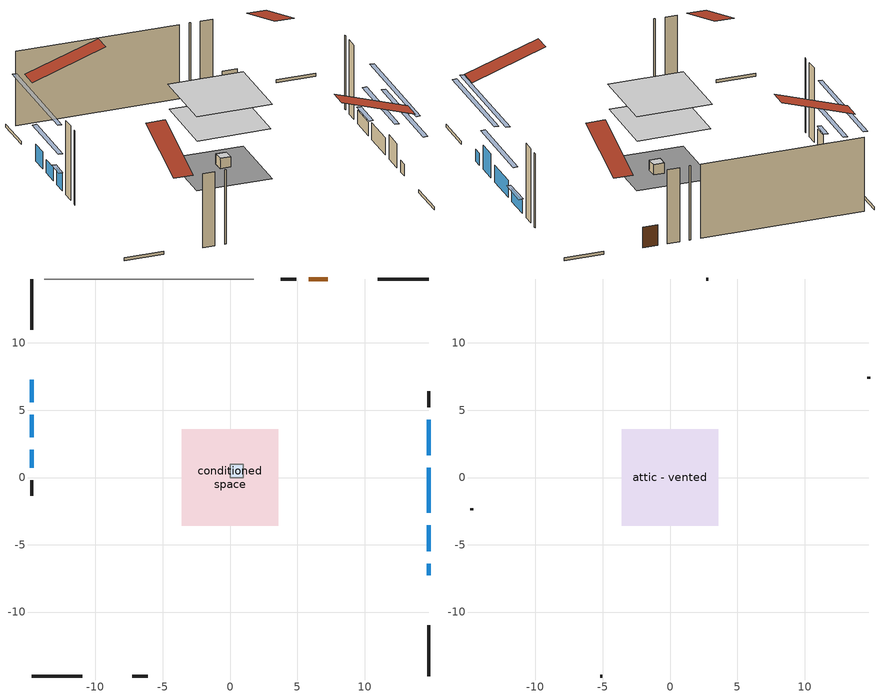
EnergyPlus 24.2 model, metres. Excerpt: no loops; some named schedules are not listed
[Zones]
central ac and furnace airloop ret air zone
 floor adiabatic (AdiabaticConst): 0,0 0,1 1,1 1,0 z0
 wall adiabatic (AdiabaticConst): 0,1 0,0 1,0 1,1 0,1 z0:1
 ceiling adiabatic (AdiabaticConst): 1,0 1,1 0,1 0,0 z1
conditioned space
 floor adiabatic (AdiabaticFloorConstruction): -3.51,-3.51 -3.51,3.51 3.51,3.51 3.51,-3.51 z4.88
 floor foundation (Slab1 construction): -3.59,-3.59 -3.59,3.59 3.59,3.59 3.59,-3.59 z0
 wall outside (RimJoist1 construction): 14.75,14.75 10.97,14.75 / -14.75,-14.75 -10.97,-14.75 / -14.75,14.75 -14.75,10.97 / 14.75,-14.75 14.75,-10.97 z0:0.3
 wall outside (AdiabaticWallConstruction 1): 7.27,14.75 5.85,14.75 z0:2.03
 wall outside (AdiabaticWallConstruction): 14.75,-7.27 14.75,-6.4 z0:1.17; 14.75,-5.48 14.75,-3.55 z0:2.39; 14.75,-2.62 14.75,0.74 / -14.75,7.27 -14.75,5.59 / -14.75,2.06 -14.75,0.74 z0:1.68; 14.75,1.66 14.75,4.3 / -14.75,4.66 -14.75,2.98 z0:1.32
 wall outside (Wall1 construction): 4.93,14.75 3.77,14.75 / -7.27,-14.75 -6.11,-14.75 / -14.75,-0.19 -14.75,-1.35 / 14.75,5.23 14.75,6.39 z0:7.32
 wall adiabatic (Wall5 construction): 1.75,14.75 -13.82,14.75 z0:7.32
 window (WindowConstruction): 14.75,-7.27 14.75,-6.4 z0:1.17
 window (WindowConstruction 1): 14.75,-5.48 14.75,-3.55 z0:2.39
 window (WindowConstruction 2): 14.75,-2.62 14.75,0.74 z0:1.68
 window (WindowConstruction 3): -14.75,7.27 -14.75,5.59 z0:1.68
 window (WindowConstruction 4): 14.75,1.66 14.75,4.3 z0:1.32
 window (WindowConstruction 5): -14.75,4.66 -14.75,2.99 z0:1.32
 window (WindowConstruction 6): -14.75,2.06 -14.75,0.74 z0:1.68
 door (Door): 7.27,14.75 5.86,14.75 z0:2.03
 ceiling adiabatic (AdiabaticFloorConstruction): 3.51,-3.51 3.51,3.51 -3.51,3.51 -3.51,-3.51 z4.88
attic - vented
 floor to conditioned space (Floor1 construction Reversed): -3.59,-3.59 -3.59,3.59 3.59,3.59 3.59,-3.59 z7.32
 wall outside (Wall4 construction): 2.84,14.75 2.68,14.75 / -5.18,-14.75 -5.02,-14.75 / -14.75,-2.28 -14.75,-2.44 / 14.75,7.32 14.75,7.48 z0:7.32
 roof outside (Roof1 construction): 8.2,14.75,7.32 8.2,7.75,9.65 10.04,7.75,9.65 10.04,14.75,7.32; -8.2,-14.75,7.32 -8.2,-7.75,9.65 -10.04,-7.75,9.65 -10.04,-14.75,7.32; -14.75,8.2,7.32 -7.75,8.2,9.65 -7.75,10.04,9.65 -14.75,10.04,7.32; 14.75,-8.2,7.32 7.75,-8.2,9.65 7.75,-10.04,9.65 14.75,-10.04,7.32
shading: 14.75,-1.6 14.75,-12.07 15.16,-12.07 15.16,-1.6 z5.97; 14.75,1.25 14.75,-10.28 15.16,-10.28 15.16,1.25 z7.19; 14.75,3.13 14.75,-5.02 15.16,-5.02 15.16,3.13 z4.08; -14.75,0.79 -14.75,12.07 -15.16,12.07 -15.16,0.79 z6.48; 14.75,4.51 14.75,1.46 15.16,1.46 15.16,4.51 z1.52; -14.75,0.59 -14.75,7.06 -15.16,7.06 -15.16,0.59 z3.72; -14.75,0.53 -14.75,2.26 -15.16,2.26 -15.16,0.53 z1.88
[Building]
Building 1: Terrain=Suburbs
[Site:Location]
Toronto Intl AP_ON: Latitude {deg}=43.68; Longitude {deg}=-79.63; Time Zone {hr}=-5; Elevation {m}=173; Keep Site Location Information=Yes
[Site:GroundTemperature:Shallow]
4.59119, 2.66285, 2.50842, 3.42352, 7.09712, 10.7536, 13.9236, 15.9317, 16.1023, 14.4691, 11.3799, 7.83558
[Site:WaterMainsTemperature]
Calculation Method=Schedule; Temperature Schedule=mains temperature schedule
[Material] Roughness=Rough; Thermal Absorptance=0.9
Name | Thickness {m} | Conductivity {W/m-K} | Density {kg/m3} | Specific Heat {J/kg-K} | Solar Absorptance | Visible Absorptance
asphalt or fiberglass shingles | 0.00635 | 0.162714 | 1121.4 | 1465.45 | 0.4 | 0.4
ceiling stud and cavity | 0.1397 | 0.0759935 | 65.682 | 1177.47 | 0.7 | 0.7
concrete 4.0 in. | 0.1016 | 1.803125 | 2242.8 | 837.4 | 0.7 | 0.7
door material | 0.04445 | 0.053851 | 512.64 | 1214.23 | 0.7 | 0.7
floor covering | 0.0127 | 0.0433444 | 54.468 | 1339.84 | 0.6 | 0.6
floor rigid ins; wall rigid ins | 0.512978 | 0.029427 | 32.04 | 1214.23 | 0.7 | 0.7
floor stud and cavity | 0.1397 | 1.75129 | 37.0049 | 1207.88 | 0.7 | 0.7
furniture material conditioned space 1 | 0.1524 | 0.115458 | 640.8 | 1214.23 | 0.6 | 0.6
gypsum board | 0.0127 | 0.160291 | 801 | 837.4 | 0.6 | 0.6
interior vertical ins | 0.025908 | 0.029427 | 32.04 | 1214.23 | 0.7 | 0.7
osb sheathing 0.5 in. | 0.0127 | 0.115458 | 512.64 | 1214.23 | 0.7 | 0.7
osb sheathing 0.5 in. 1 | 0.0127 | 0.115458 | 512.64 | 1214.23 | 0.4 | 0.4
osb sheathing 0.75 in. | 0.01905 | 0.115458 | 512.64 | 1214.23 | 0.7 | 0.7
osb sheathing 2.0 in. | 0.0508 | 0.115458 | 512.64 | 1214.23 | 0.7 | 0.7
rim joist stud and cavity | 0.0508 | 0.0453916 | 125.044 | 1163.47 | 0.6 | 0.6
slab rigid ins | 0.0147173 | 0.029427 | 32.04 | 1214.23 | 0.7 | 0.7
wall stud and cavity | 0.1397 | 0.0823012 | 139.0536 | 1170.24 | 0.7 | 0.7
wall stud and cavity 1 | 0.0889 | 6.9971 | 50.32683 | 1063.81 | 0.6 | 0.6
wall stud and cavity 2 | 0.1397 | 0.0750922 | 139.0536 | 1170.24 | 0.7 | 0.7
wall stud and cavity 3 | 0.0889 | 0.380278 | 52.3479 | 1209.89 | 0.7 | 0.7
wall stud and cavity 4 | 0.0889 | 0.391764 | 83.0341 | 1211.67 | 0.7 | 0.7
wood siding | 0.0254 | 0.102417 | 544.68 | 1172.36 | 0.4 | 0.4
wood siding 1 | 0.00254 | 0.102417 | 544.68 | 1172.36 | 0.4 | 0.4
wood siding 2; wood siding 3; wood siding 4 | 0.0254 | 0.102417 | 544.68 | 1172.36 | 0.7 | 0.7
[Material:NoMass]
Adiabatic: Roughness=Rough; Thermal Resistance {m2-K/W}=176.1; Thermal Absorptance=0.9; Solar Absorptance=0.7; Visible Absorptance=0.7
[WindowMaterial:SimpleGlazingSystem]
Name | U-Factor {W/m2-K} | Solar Heat Gain Coefficient
WindowMaterial | 3.30346 | 0.65
WindowMaterial 1 | 4.06999 | 0.69
WindowMaterial 2 | 3.29721 | 0.69
WindowMaterial 3 | 3.30005 | 0.67
WindowMaterial 4 | 3.298918 | 0.68
[Construction]
AdiabaticConst: Adiabatic
AdiabaticFloorConstruction: floor stud and cavity, floor rigid ins, osb sheathing 0.75 in., floor covering
AdiabaticWallConstruction: wood siding 3, wall rigid ins, wall stud and cavity 3, gypsum board
AdiabaticWallConstruction 1: wood siding 4, wall rigid ins, wall stud and cavity 3, gypsum board
Door: door material
Floor1 construction Reversed: gypsum board, ceiling stud and cavity
furniture construction conditioned space 1: furniture material conditioned space 1
PartitionWallConstruction: gypsum board, wall stud and cavity 4, gypsum board
RimJoist1 construction: wood siding 2, osb sheathing 2.0 in., rim joist stud and cavity
Roof1 construction: asphalt or fiberglass shingles
Slab1 construction: slab rigid ins, concrete 4.0 in.
Wall1 construction: wood siding, osb sheathing 0.5 in., wall stud and cavity, gypsum board
Wall4 construction: wood siding 1, wall stud and cavity 1
Wall5 construction: osb sheathing 0.5 in. 1, wall stud and cavity 2, gypsum board
WindowConstruction: WindowMaterial
WindowConstruction 1: WindowMaterial 1
WindowConstruction 2; WindowConstruction 3: WindowMaterial 2
WindowConstruction 4: WindowMaterial 3
WindowConstruction 5; WindowConstruction 6: WindowMaterial 4
[Zone] Multiplier=1
Name | Volume {m3} | Part of Total Floor Area
attic - vented | 19.5241 | Yes
central ac and furnace airloop ret air zone | 1 | No
conditioned space | 337.7 | Yes
[Space]
Name | Zone | Volume {m3} | Space Type
attic - vented 1 | attic - vented | 19.5241
central ac and furnace airloop ret air space | central ac and furnace airloop ret air zone |  | Plenum Space Type
conditioned space 1 | conditioned space | 337.7
[OtherEquipment] Design Level Calculation Method=EquipmentLevel
Name | Fuel Type | Zone or ZoneList or Space or SpaceList | Schedule | Design Level {W} | Fraction Latent | Fraction Radiant | Fraction Lost
central ac and furnace airloop_0 RetCondToDZ; central ac and furnace airloop_0 SupCondToDZ; central ac and furnace airloop_0 SupSensLkToDZ | None | attic - vented 1 | Always On Discrete | 0 | 0 | 0 | 0
central ac and furnace airloop_0 SupLatLkToDZ | None | attic - vented 1 | Always On Discrete | 0 | 1 | 0 | 0
central ac and furnace airloop_0 RetCondToRP; central ac and furnace airloop_0 RetSensLkToRP | None | central ac and furnace airloop ret air space | Always On Discrete | 0 | 0 | 0 | 0
central ac and furnace airloop_0 RetLatLkToRP | None | central ac and furnace airloop ret air space | Always On Discrete | 0 | 1 | 0 | 0
central ac and furnace airloop_0 SupCondToLv; central ac and furnace airloop_0 SupSensLkToCond; mech vent house fan sensible load | None | conditioned space 1 | Always On Discrete | 0 | 0 | 0 | 0
central ac and furnace airloop_0 SupLatLkToCond; mech vent house fan latent load | None | conditioned space 1 | Always On Discrete | 0 | 1 | 0 | 0
clothes dryer 1 | Electricity | conditioned space 1 | clothes dryer schedule | 0 | 0.015 | 0.081 | 0.85
cooking range 1 | Electricity | conditioned space 1 | cooking range schedule | 0 | 0.08 | 0.432 | 0.2
general water use latent | None | conditioned space 1 | general water use schedule | 59.3978 | 1 | 0 | 0
general water use sensible | None | conditioned space 1 | general water use schedule | -58.539 | 0 | 0.6 | 0
water heater energy adjustment1 | NaturalGas | conditioned space 1 | Always On Discrete | 0.01 | 0 | 0 | 1
[ZoneInfiltration:DesignFlowRate] Schedule=Always On Discrete; Design Flow Rate Calculation Method=Flow/Zone; Design Flow Rate {m3/s}=0
Name | Zone or ZoneList or Space or SpaceList
attic_vented 1 duct leakage imbalance infil flow | attic - vented 1
infil flow; natural vent flow; whole house fan flow | conditioned space 1
[ZoneInfiltration:EffectiveLeakageArea]
infil attic - vented 1: Zone or Space=attic - vented 1; Schedule=Always On Discrete; Effective Air Leakage Area {cm2}=2134.34; Stack Coefficient=0.000670831; Wind Coefficient=1.74995e-05
[ZoneMixing] Schedule=Always On Continuous; Design Flow Rate Calculation Method=Flow/Zone; Design Flow Rate {m3/s}=0
Name | Zone or Space | Source Zone or Space
central ac and furnace airloop_0 ZoneMixCondToDZ mix; whole house fan mix | attic - vented | conditioned space
central ac and furnace airloop_0 ZoneMixDZToCond mix | conditioned space | attic - vented
[SpaceList]
Plenum Space Type: central ac and furnace airloop ret air space
[SurfaceProperty:ExposedFoundationPerimeter]
Slab1: Exposed Perimeter Calculation Method=TotalExposedPerimeter; Total Exposed Perimeter {m}=10.234
[InternalMass] Zone or ZoneList=conditioned space; Space or SpaceList=conditioned space 1
Name | Construction | Surface Area {m2}
furniture mass conditioned space 1 | furniture construction conditioned space 1 | 40.352
partition wall mass | PartitionWallConstruction | 100.88
[Lights]
interior lighting: Zone or ZoneList or Space or SpaceList=conditioned space 1; Schedule=interior lighting schedule; Design Level Calculation Method=LightingLevel; Lighting Level {W}=343.2; Return Air Fraction=0; Fraction Radiant=0.6; Fraction Visible=0.2; Fraction Replaceable=1
[People]
occupants: Zone or ZoneList or Space or SpaceList=conditioned space 1; Number of People Schedule=occupants schedule; Number of People Calculation Method=People; Number of People=3; Fraction Radiant=0.314171; Sensible Heat Fraction=0.56303; Activity Level Schedule=occupants activity schedule; Carbon Dioxide Generation Rate {m3/s-W}=0; Enable ASHRAE 55 Comfort Warnings=No; Mean Radiant Temperature Calculation Type=EnclosureAveraged
[ElectricEquipment] Zone or ZoneList or Space or SpaceList=conditioned space 1; Design Level Calculation Method=EquipmentLevel
Name | Schedule | Design Level {W} | Fraction Latent | Fraction Radiant | Fraction Lost
clothes dryer | clothes dryer schedule | 140.772 | 0.015 | 0.081 | 0.85
clothes washer | clothes washer schedule | 32.1985 | 0.03 | 0.162 | 0.7
cooking range | cooking range schedule | 208.969 | 0.08 | 0.432 | 0.2
dishwasher | dishwasher schedule | 66.8632 | 0.3 | 0.18 | 0.4
fridge | fridge schedule | 72.9452 | 0 | 0.6 | 0
mech vent house fan | mech vent house fan schedule | 0 | 0 | 0 | 1
mech vent house fan cfis | mech vent house fan cfis schedule | 0 | 0 | 0 | 0
misc plug loads | misc plug loads schedule | 494.7 | 0.045 | 0.513 | 0.1
whole house fan | Always On Discrete | 0 | 0 | 0 | 1
[AvailabilityManager:Scheduled]
central ac and furnace airloop Availability Manager: Schedule=Always On Discrete
[AirLoopHVAC:ReturnPlenum]
Air Loop HVAC Return Plenum 1: Zone=central ac and furnace airloop ret air zone
[Foundation:Kiva]
Foundation Kiva 1: Initial Indoor Air Temperature {C}=18; Interior Vertical Insulation Material=interior vertical ins; Interior Vertical Insulation Depth {m}=0.1016; Wall Height Above Grade {m}=0.1016; Wall Depth Below Slab {m}=0.2032
[Foundation:Kiva:Settings]
Soil Conductivity {W/m-K}=0.849921; Soil Density {kg/m3}=1842.3; Soil Specific Heat {J/kg-K}=418.7; Ground Solar Absorptivity=0.9; Ground Thermal Absorptivity=0.9; Ground Surface Roughness {m}=0.03; Far-Field Width {m}=40; Deep-Ground Boundary Condition=ZeroFlux; Deep-Ground Depth {m}=40; Minimum Cell Dimension {m}=0.2; Maximum Cell Growth Coefficient=3; Simulation Timestep=Timestep
[Exterior:Lights]
exterior lighting: Schedule=exterior lighting schedule; Design Level {W}=75.6
[EnergyManagementSystem:GlobalVariable]
central_ac_and_furnace_airloop_0_DuctImbalLkExhFanEquivCond
central_ac_and_furnace_airloop_0_DuctImbalLkExhFanEquivDZ
central_ac_and_furnace_airloop_0_DuctImbalLkSupFanEquivCond
central_ac_and_furnace_airloop_0_DuctImbalLkSupFanEquivDZ
central_ac_and_furnace_airloop_0_DZ_T
central_ac_and_furnace_airloop_0_DZ_W
central_ac_and_furnace_airloop_0_RetCondToDZ
central_ac_and_furnace_airloop_0_RetCondToRP
central_ac_and_furnace_airloop_0_RetLatLkToRP
central_ac_and_furnace_airloop_0_RetSensLkToRP
central_ac_and_furnace_airloop_0_SupCondToDZ
central_ac_and_furnace_airloop_0_SupCondToLv
central_ac_and_furnace_airloop_0_SupLatLkToCond
central_ac_and_furnace_airloop_0_SupLatLkToDZ
central_ac_and_furnace_airloop_0_SupSensLkToCond
central_ac_and_furnace_airloop_0_SupSensLkToDZ
central_ac_and_furnace_airloop_0_ZoneMixCondToDZ
central_ac_and_furnace_airloop_0_ZoneMixDZToCond
central_ac_and_furnace_airloop_AH_MFR
central_ac_and_furnace_airloop_AH_Tout
central_ac_and_furnace_airloop_AH_VFR
central_ac_and_furnace_airloop_AH_Wout
central_ac_and_furnace_airloop_Fan_RTF
central_ac_and_furnace_airloop_RA_T
central_ac_and_furnace_airloop_Ra_W
infil_program_Qfan
infil_program_Qinf
natural_vent_program_Qnv
natural_vent_program_Qwhf
[EnergyManagementSystem:Sensor]
Name | Output:Variable or Output:Meter Index Key | Output:Variable or Output:Meter
airflow_gain | infil flow | Infiltration Sensible Heat Gain Energy
airflow_gain_1 | natural vent flow | Infiltration Sensible Heat Gain Energy
airflow_gain_2 | whole house fan flow | Infiltration Sensible Heat Gain Energy
airflow_loss | infil flow | Infiltration Sensible Heat Loss Energy
airflow_loss_1 | natural vent flow | Infiltration Sensible Heat Loss Energy
airflow_loss_2 | whole house fan flow | Infiltration Sensible Heat Loss Energy
central_ac_and_furnace_airloop_0_DZ_T_s | attic - vented | Zone Air Temperature
central_ac_and_furnace_airloop_0_DZ_W_s | attic - vented | Zone Mean Air Humidity Ratio
central_ac_and_furnace_airloop_AH_MFR_s | Node 5 | System Node Mass Flow Rate
central_ac_and_furnace_airloop_AH_Tout_s | Node 5 | System Node Temperature
central_ac_and_furnace_airloop_AH_VFR_s | Node 5 | System Node Current Density Volume Flow Rate
central_ac_and_furnace_airloop_AH_Wout_s | Node 5 | System Node Humidity Ratio
central_ac_and_furnace_airloop_RA_T_s | Node 8 | System Node Temperature
central_ac_and_furnace_airloop_Ra_W_s | Node 8 | System Node Humidity Ratio
clg_load_cond |  | Cooling:EnergyTransfer:Zone:CONDITIONED SPACE
clg_load_duct |  | Cooling:EnergyTransfer:Zone:CENTRAL AC AND FURNACE AIRLOOP RET AIR ZONE
clg_sp_s; clg_sp_s_1 | cooling setpoint | Schedule Value
clothes_dryer_exhaust_0_sch_s | clothes dryer exhaust 0 schedule | Schedule Value
cool_season | cooling season schedule | Schedule Value
ducts_conv | central ac and furnace airloop_0 RetCondToRP | Other Equipment Convective Heating Energy
ducts_conv_1 | central ac and furnace airloop_0 RetLatLkToRP | Other Equipment Convective Heating Energy
ducts_conv_2 | central ac and furnace airloop_0 RetSensLkToRP | Other Equipment Convective Heating Energy
ducts_conv_3 | central ac and furnace airloop_0 SupCondToLv | Other Equipment Convective Heating Energy
ducts_conv_4 | central ac and furnace airloop_0 SupLatLkToCond | Other Equipment Convective Heating Energy
ducts_conv_5 | central ac and furnace airloop_0 SupSensLkToCond | Other Equipment Convective Heating Energy
ducts_rad | central ac and furnace airloop_0 RetCondToRP | Other Equipment Radiant Heating Energy
ducts_rad_1 | central ac and furnace airloop_0 RetLatLkToRP | Other Equipment Radiant Heating Energy
ducts_rad_2 | central ac and furnace airloop_0 RetSensLkToRP | Other Equipment Radiant Heating Energy
ducts_rad_3 | central ac and furnace airloop_0 SupCondToLv | Other Equipment Radiant Heating Energy
ducts_rad_4 | central ac and furnace airloop_0 SupLatLkToCond | Other Equipment Radiant Heating Energy
ducts_rad_5 | central ac and furnace airloop_0 SupSensLkToCond | Other Equipment Radiant Heating Energy
htg_load_cond |  | Heating:EnergyTransfer:Zone:CONDITIONED SPACE
htg_load_duct |  | Heating:EnergyTransfer:Zone:CENTRAL AC AND FURNACE AIRLOOP RET AIR ZONE
htg_sp_s; htg_sp_s_1 | heating setpoint | Schedule Value
ig_ee_conv | clothes dryer | Electric Equipment Convective Heating Energy
ig_ee_conv_2 | cooking range | Electric Equipment Convective Heating Energy
ig_ee_conv_4 | fridge | Electric Equipment Convective Heating Energy
ig_ee_conv_5 | misc plug loads | Electric Equipment Convective Heating Energy
ig_ee_conv_6 | whole house fan | Electric Equipment Convective Heating Energy
ig_ee_rad | clothes dryer | Electric Equipment Radiant Heating Energy
ig_ee_rad_2 | cooking range | Electric Equipment Radiant Heating Energy
ig_ee_rad_4 | fridge | Electric Equipment Radiant Heating Energy
ig_ee_rad_5 | misc plug loads | Electric Equipment Radiant Heating Energy
ig_ee_rad_6 | whole house fan | Electric Equipment Radiant Heating Energy
ig_lgt_conv | interior lighting | Lights Convective Heating Energy
ig_lgt_rad | interior lighting | Lights Radiant Heating Energy
ig_lgt_vis | interior lighting | Lights Visible Radiation Heating Energy
ig_oe_conv | clothes dryer 1 | Other Equipment Convective Heating Energy
ig_oe_conv_1 | cooking range 1 | Other Equipment Convective Heating Energy
ig_oe_conv_2 | general water use latent | Other Equipment Convective Heating Energy
ig_oe_conv_3 | general water use sensible | Other Equipment Convective Heating Energy
ig_oe_conv_4 | water heater energy adjustment1 | Other Equipment Convective Heating Energy
ig_oe_rad | clothes dryer 1 | Other Equipment Radiant Heating Energy
ig_oe_rad_1 | cooking range 1 | Other Equipment Radiant Heating Energy
ig_oe_rad_2 | general water use latent | Other Equipment Radiant Heating Energy
ig_oe_rad_3 | general water use sensible | Other Equipment Radiant Heating Energy
ig_oe_rad_4 | water heater energy adjustment1 | Other Equipment Radiant Heating Energy
ig_ppl_conv | occupants | People Convective Heating Energy
ig_ppl_rad | occupants | People Radiant Heating Energy
im_conv | furniture mass conditioned space 1 | Surface Inside Face Convection Heat Gain Energy
im_conv_1 | partition wall mass | Surface Inside Face Convection Heat Gain Energy
im_ig | furniture mass conditioned space 1 | Surface Inside Face Internal Gains Radiation Heat Gain Energy
im_ig_1 | partition wall mass | Surface Inside Face Internal Gains Radiation Heat Gain Energy
im_lgt | furniture mass conditioned space 1 | Surface Inside Face Lights Radiation Heat Gain Energy
im_lgt_1 | partition wall mass | Surface Inside Face Lights Radiation Heat Gain Energy
im_sol | furniture mass conditioned space 1 | Surface Inside Face Solar Radiation Heat Gain Energy
im_sol_1 | partition wall mass | Surface Inside Face Solar Radiation Heat Gain Energy
im_surf | furniture mass conditioned space 1 | Surface Inside Face Net Surface Thermal Radiation Heat Gain Energy
im_surf_1 | partition wall mass | Surface Inside Face Net Surface Thermal Radiation Heat Gain Energy
mv_conv | mech vent house fan | Electric Equipment Convective Heating Energy
mv_conv_1 | mech vent house fan cfis | Electric Equipment Convective Heating Energy
mv_conv_2 | mech vent house fan latent load | Other Equipment Convective Heating Energy
mv_conv_3 | mech vent house fan sensible load | Other Equipment Convective Heating Energy
mv_rad | mech vent house fan | Electric Equipment Radiant Heating Energy
mv_rad_1 | mech vent house fan cfis | Electric Equipment Radiant Heating Energy
mv_rad_2 | mech vent house fan latent load | Other Equipment Radiant Heating Energy
mv_rad_3 | mech vent house fan sensible load | Other Equipment Radiant Heating Energy
natural_vent_s | natural vent schedule | Schedule Value
out_pb_s |  | Site Outdoor Air Barometric Pressure
out_wt_s |  | Site Outdoor Air Humidity Ratio
site_vw_s |  | Site Wind Speed
ss_back_out | Window1 | Surface Window Shortwave from Zone Back Out Window Heat Transfer Rate
ss_back_out_1 | Window2 | Surface Window Shortwave from Zone Back Out Window Heat Transfer Rate
ss_back_out_2 | Window3 | Surface Window Shortwave from Zone Back Out Window Heat Transfer Rate
ss_back_out_3 | Window5 | Surface Window Shortwave from Zone Back Out Window Heat Transfer Rate
ss_back_out_4 | Window6 | Surface Window Shortwave from Zone Back Out Window Heat Transfer Rate
ss_back_out_5 | Window8 | Surface Window Shortwave from Zone Back Out Window Heat Transfer Rate
ss_back_out_6 | Window9 | Surface Window Shortwave from Zone Back Out Window Heat Transfer Rate
ss_conv | Door1 | Surface Inside Face Convection Heat Gain Energy
ss_conv_1 | Window1 | Surface Inside Face Convection Heat Gain Energy
ss_conv_2 | Window2 | Surface Inside Face Convection Heat Gain Energy
ss_conv_3 | Window3 | Surface Inside Face Convection Heat Gain Energy
ss_conv_4 | Window5 | Surface Inside Face Convection Heat Gain Energy
ss_conv_5 | Window6 | Surface Inside Face Convection Heat Gain Energy
ss_conv_6 | Window8 | Surface Inside Face Convection Heat Gain Energy
ss_conv_7 | Window9 | Surface Inside Face Convection Heat Gain Energy
ss_ig | Door1 | Surface Inside Face Internal Gains Radiation Heat Gain Energy
ss_ig_1 | Window1 | Surface Inside Face Internal Gains Radiation Heat Gain Energy
ss_ig_2 | Window2 | Surface Inside Face Internal Gains Radiation Heat Gain Energy
ss_ig_3 | Window3 | Surface Inside Face Internal Gains Radiation Heat Gain Energy
ss_ig_4 | Window5 | Surface Inside Face Internal Gains Radiation Heat Gain Energy
ss_ig_5 | Window6 | Surface Inside Face Internal Gains Radiation Heat Gain Energy
ss_ig_6 | Window8 | Surface Inside Face Internal Gains Radiation Heat Gain Energy
ss_ig_7 | Window9 | Surface Inside Face Internal Gains Radiation Heat Gain Energy
ss_lgt | Door1 | Surface Inside Face Lights Radiation Heat Gain Energy
ss_sol | Door1 | Surface Inside Face Solar Radiation Heat Gain Energy
ss_surf | Door1 | Surface Inside Face Net Surface Thermal Radiation Heat Gain Energy
ss_surf_1 | Window1 | Surface Inside Face Net Surface Thermal Radiation Heat Gain Energy
ss_surf_2 | Window2 | Surface Inside Face Net Surface Thermal Radiation Heat Gain Energy
ss_surf_3 | Window3 | Surface Inside Face Net Surface Thermal Radiation Heat Gain Energy
ss_surf_4 | Window5 | Surface Inside Face Net Surface Thermal Radiation Heat Gain Energy
ss_surf_5 | Window6 | Surface Inside Face Net Surface Thermal Radiation Heat Gain Energy
ss_surf_6 | Window8 | Surface Inside Face Net Surface Thermal Radiation Heat Gain Energy
ss_surf_7 | Window9 | Surface Inside Face Net Surface Thermal Radiation Heat Gain Energy
ss_trans_in | Window1 | Surface Window Transmitted Solar Radiation Rate
ss_trans_in_1 | Window2 | Surface Window Transmitted Solar Radiation Rate
ss_trans_in_2 | Window3 | Surface Window Transmitted Solar Radiation Rate
ss_trans_in_3 | Window5 | Surface Window Transmitted Solar Radiation Rate
ss_trans_in_4 | Window6 | Surface Window Transmitted Solar Radiation Rate
ss_trans_in_5 | Window8 | Surface Window Transmitted Solar Radiation Rate
ss_trans_in_6 | Window9 | Surface Window Transmitted Solar Radiation Rate
ss_trans_out | Window1 | Surface Inside Face Initial Transmitted Diffuse Transmitted Out Window Solar Radiation Rate
ss_trans_out_1 | Window2 | Surface Inside Face Initial Transmitted Diffuse Transmitted Out Window Solar Radiation Rate
ss_trans_out_2 | Window3 | Surface Inside Face Initial Transmitted Diffuse Transmitted Out Window Solar Radiation Rate
ss_trans_out_3 | Window5 | Surface Inside Face Initial Transmitted Diffuse Transmitted Out Window Solar Radiation Rate
ss_trans_out_4 | Window6 | Surface Inside Face Initial Transmitted Diffuse Transmitted Out Window Solar Radiation Rate
ss_trans_out_5 | Window8 | Surface Inside Face Initial Transmitted Diffuse Transmitted Out Window Solar Radiation Rate
